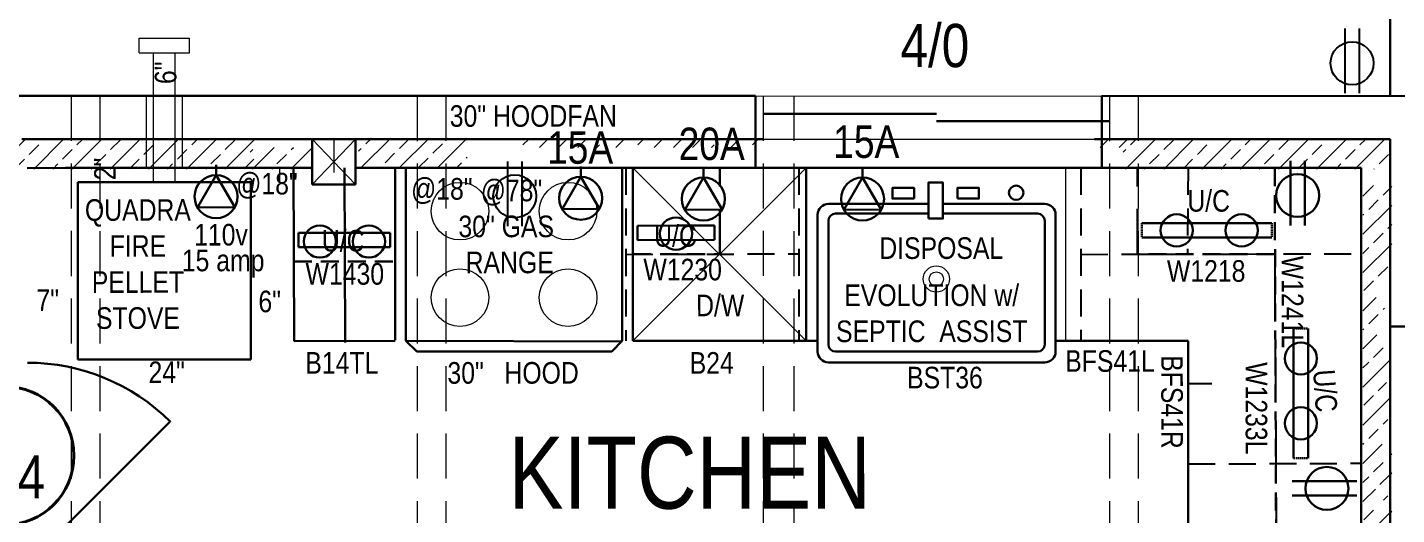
# Model space of a CAD drawing. Header units: inches. Extents: x -298 to 15350, y -6 to 2753.
# Drawn here: x 7568.6 to 7758.5, y 1608.8 to 1676.4 of the extents above; entities that cross this region are included whole.
import ezdxf

# ---------------------------------------------------------------- set-up
doc = ezdxf.new("R2010")
doc.units = ezdxf.units.IN
doc.header["$MEASUREMENT"] = 0
doc.linetypes.add('CENTER', pattern=[2, 1.25, -0.25, 0.25, -0.25])
doc.linetypes.add('HIDDEN', pattern=[0.375, 0.25, -0.125])
for name, color, linetype, lineweight in [('APPLIANCES', 7, 'Continuous', 20), ('CABINETS', 36, 'HIDDEN', 25), ('COUNTERTOPS', 7, 'Continuous', 30), ('ELEC', 6, 'Continuous', 30), ('EXISTING CEILING BEAMS', 7, 'HIDDEN', 20), ('HVAC', 1, 'Continuous', 50), ('NEW FRAMING', 6, 'Continuous', 30), ('PLUMBING', 3, 'Continuous', 20), ('ROOF', 7, 'HIDDEN', 30), ('STOVE HEATING', 1, 'Continuous', 40), ('WALL FRAMING', 9, 'CENTER', 30), ('WALLS', 7, 'Continuous', 30), ('WINDOWS', 5, 'Continuous', 30)]:
    doc.layers.add(name, color=color, linetype=linetype, lineweight=lineweight)
for name, color, linetype in [('LL_ELECTRICAL', 1, 'Continuous'), ('TEXT', 7, 'Continuous'), ('TEXT80', 9, 'Continuous')]:
    doc.layers.add(name, color=color, linetype=linetype)
doc.styles.add('ARCHENT', font='technical.ttf', dxfattribs={"height": 6})

msp = doc.modelspace()

# ---------------------------------------------------------------- hatches: boundary and pattern name
at = {"layer": 'NEW FRAMING', "linetype": 'Continuous', "lineweight": 9, "ltscale": 25}
h = msp.add_hatch(dxfattribs=at)
h.set_pattern_fill('ANSI33', scale=15, style=0)
h.set_pattern_definition([(45, (2623.5272, 396.599), (-2.6516504, 2.6516504), []), (45, (2626.179, 396.599), (-2.6516504, 2.6516504), [1.875, -0.9375])])
h.paths.add_polyline_path([(7600.54446, 1659.75569), (7558.54446, 1659.75569), (7558.54446, 1656.75569), (7600.54446, 1656.75569)])
h.paths.add_polyline_path([(7600.54446, 1660.90908), (7558.54446, 1660.90908), (7558.54446, 1659.75569), (7600.54446, 1659.75569)])
h = msp.add_hatch(dxfattribs=at)
h.set_pattern_fill('ANSI33', scale=15, style=0)
h.set_pattern_definition([(45, (2664.496, 396.599), (-2.6516504, 2.6516504), []), (45, (2667.1475, 396.599), (-2.6516504, 2.6516504), [1.875, -0.9375])])
h.paths.add_polyline_path([(7608.0886, 1656.75569), (7608.0886, 1659.75569), (7599.5131, 1659.75569), (7599.5131, 1656.75569)])
h = msp.add_hatch(dxfattribs=at)
h.set_pattern_fill('ANSI33', scale=15, style=0)
h.set_pattern_definition([(45, (2679.5122, 396.7507), (-2.6516504, 2.6516504), []), (45, (2682.164, 396.7507), (-2.6516504, 2.6516504), [1.875, -0.9375])])
h.paths.add_polyline_path([(7629.6093, 1659.90751), (7629.6093, 1661.06089), (7614.52947, 1661.06089), (7614.52947, 1659.90751)])
h.paths.add_polyline_path([(7629.6093, 1656.90751), (7629.6093, 1659.90751), (7614.52947, 1659.90751), (7614.52947, 1656.90751)])
h = msp.add_hatch(dxfattribs=at)
h.set_pattern_fill('ANSI33', scale=15, style=0)
h.set_pattern_definition([(45, (2701.2858, 396.599), (-2.6516504, 2.6516504), []), (45, (2703.9374, 396.599), (-2.6516504, 2.6516504), [1.875, -0.9375])])
h.paths.add_polyline_path([(7670.59281, 1659.75569), (7670.59281, 1660.90908), (7636.303, 1660.90908), (7636.303, 1659.75569)])
h = msp.add_hatch(dxfattribs=at)
h.set_pattern_fill('ANSI33', scale=15, style=0)
h.set_pattern_definition([(45, (2744.5754, 396.599), (-2.6516504, 2.6516504), []), (45, (2747.227, 396.599), (-2.6516504, 2.6516504), [1.875, -0.9375])])
h.paths.add_polyline_path([(7716.59281, 1660.90908), (7716.59281, 1659.75569), (7721.59263, 1659.75569), (7721.59263, 1660.90908)])
h = msp.add_hatch(dxfattribs=at)
h.set_pattern_fill('ANSI33', scale=15, style=0)
h.set_pattern_definition([(45, (2785.544, 396.599), (-2.6516504, 2.6516504), []), (45, (2788.1957, 396.599), (-2.6516504, 2.6516504), [1.875, -0.9375])])
h.paths.add_polyline_path([(7757.59281, 1656.75569), (7757.59281, 1659.75569), (7720.56126, 1659.75569), (7720.56126, 1656.75569)])
h.paths.add_polyline_path([(7757.59281, 1659.75569), (7757.59281, 1660.90908), (7720.56126, 1660.90908), (7720.56126, 1659.75569)])
h = msp.add_hatch(dxfattribs=at)
h.set_pattern_fill('ANSI33', scale=15, style=0)
h.set_pattern_definition([(45, (2999.56, 91.3216), (-2.6516504, 2.6516504), []), (45, (3002.212, 91.3216), (-2.6516504, 2.6516504), [1.875, -0.9375])])
h.paths.add_polyline_path([(7757.57581, 1636.47787), (7757.57581, 1637.26078, -0.407485201), (7755.62186, 1639.26025), (7753.82742, 1639.26025), (7753.82742, 1618.55933), (7755.76781, 1618.55933, -0.299331351), (7757.57581, 1619.8088), (7757.57581, 1621.83349, -0.387451198), (7757.12186, 1622.33136, -0.387451198), (7757.57581, 1622.82924), (7757.57581, 1626.98835, -0.400784786), (7756.62186, 1627.98729, -0.400784786), (7757.57581, 1628.98623), (7757.57581, 1632.47893, -0.407485201), (7755.62186, 1634.4784, -0.407485201)])
h.paths.add_polyline_path([(7755.62186, 1617.80933, -0.096396118), (7755.76781, 1618.55933), (7753.82742, 1618.55933), (7753.82742, 1617.05933), (7755.76781, 1617.05933, -0.096396118)])
h.paths.add_polyline_path([(7757.57581, 1615.80986, -0.299331351), (7755.76781, 1617.05933), (7753.82742, 1617.05933), (7753.82742, 1614.4784), (7757.57581, 1614.4784)])
h.paths.add_polyline_path([(7757.57581, 1618.55933), (7755.76781, 1618.55933, 0.096396118), (7755.62186, 1617.80933, 0.096396118), (7755.76781, 1617.05933), (7757.57581, 1617.05933)])
h.paths.add_polyline_path([(7757.57581, 1607.27785), (7753.82742, 1607.27785), (7753.82742, 1587.26871), (7757.57581, 1588.42591), (7757.57581, 1597.21444, -0.776153299), (7755.69894, 1597.69515, -0.776153299), (7757.57581, 1598.17587)])
h.paths.add_polyline_path([(7755.63225, 1599.52844, -1), (7754.63225, 1599.52844, -1)], flags=16)
h.paths.add_polyline_path([(7755.63225, 1595.79996, -1), (7754.63225, 1595.79996, -1)], flags=16)
h.paths.add_polyline_path([(7757.57581, 1588.42591), (7753.82742, 1587.26871), (7753.82742, 1573.4784), (7757.57581, 1573.47848), (7757.57581, 1577.47846, -0.41115692), (7755.59671, 1579.47835, -0.41115692), (7757.57581, 1581.47824)])
h.paths.add_polyline_path([(7757.56946, 1614.4784), (7753.82742, 1614.4784), (7753.82742, 1607.27785), (7757.56946, 1607.27785)])
h.paths.add_polyline_path([(7754.70262, 1610.98181, -1), (7756.70262, 1610.98181, -1)], flags=16)
h.paths.add_polyline_path([(7756.20262, 1609.08662, -1), (7755.20262, 1609.08662, -1)], flags=16)
h.paths.add_polyline_path([(7755.20262, 1612.8151, -1), (7756.20262, 1612.8151, -1)], flags=16)
edge = h.paths.add_edge_path()
edge.add_line((7757.82743, 1641.24966), (7757.82743, 1654.47813))
edge.add_line((7757.82743, 1654.47813), (7753.82742, 1654.47813))
edge.add_line((7753.82742, 1654.47813), (7753.82742, 1639.26025))
edge.add_line((7753.82742, 1639.26025), (7755.62186, 1639.26025))
edge.add_arc((7757.62186, 1639.26025), 2, 84.1005934, 180, ccw=False)
edge = h.paths.add_edge_path()
edge.add_line((7757.82236, 1581.46558), (7757.82743, 1585.9784))
edge.add_line((7757.82743, 1585.9784), (7757.82743, 1615.81992))
edge.add_arc((7757.62186, 1617.80933), 2, 268.6806738, 275.8994066, ccw=False)
edge.add_line((7757.57581, 1615.80986), (7757.57581, 1598.17587))
edge.add_arc((7756.69894, 1597.69515), 1, -28.7322216, 28.7322216, ccw=False)
edge.add_line((7757.57581, 1597.21444), (7757.57581, 1581.47824))
edge.add_arc((7757.59671, 1579.47835), 2, 83.5217565, 90.598586, ccw=False)
h.paths.add_polyline_path([(7757.82743, 1617.05933), (7757.82743, 1618.55933), (7757.57581, 1618.55933), (7757.57581, 1617.05933)])
edge = h.paths.add_edge_path()
edge.add_line((7757.81339, 1573.47849), (7757.8179, 1577.49062))
edge.add_arc((7757.59671, 1579.47835), 2, 269.401414, 276.3495671, ccw=False)
edge.add_line((7757.57581, 1577.47846), (7757.57581, 1573.47848))
edge.add_line((7757.57581, 1573.47848), (7757.81339, 1573.47849))

# ---------------------------------------------------------------- linework, layer by layer
at = {"layer": 'APPLIANCES', "lineweight": 30, "ltscale": 15}
msp.add_line((7621.094, 1656.80853), (7621.09403, 1632.90772), dxfattribs=at)
at = {"layer": 'APPLIANCES', "color": 7, "lineweight": 30, "ltscale": 15}
for p, q in [((7651.09281, 1656.90648), (7651.094, 1632.90948)), ((7621.09403, 1632.90772), (7651.01525, 1632.80845)), ((7622.59589, 1631.40776), (7649.67232, 1631.40803)), ((7652.59392, 1632.91219), (7678.19872, 1632.91179))]:
    msp.add_line(p, q, dxfattribs=at)
at = {"layer": 'APPLIANCES', "color": 7, "linetype": 'Continuous', "lineweight": 30, "ltscale": 25}
msp.add_line((7652.5928, 1657.0085), (7652.59399, 1633.0115), dxfattribs=at)
at = {"layer": 'APPLIANCES', "color": 7, "lineweight": 20, "ltscale": 25}
for p, q in [((7652.59281, 1656.90655), (7676.59397, 1632.91238)), ((7676.59281, 1656.90769), (7652.59395, 1632.91216))]:
    msp.add_line(p, q, dxfattribs=at)
at = {"layer": 'APPLIANCES', "color": 7, "lineweight": 30, "ltscale": 25}
for p, q in [((7621.09403, 1632.90772), (7622.59592, 1631.40773)), ((7651.09399, 1632.89056), (7649.67232, 1631.40803))]:
    msp.add_line(p, q, dxfattribs=at)
at = {"layer": 'APPLIANCES', "color": 7, "lineweight": 30}
msp.add_lwpolyline([(7676.59397, 1632.91238), (7676.59508, 1656.96978)], dxfattribs=at)
at = {"layer": 'APPLIANCES', "lineweight": 20, "ltscale": 15}
for centre in [(7628.59314, 1650.90605), (7643.59314, 1650.90638), (7628.59346, 1638.9069), (7643.59346, 1638.90724)]:
    msp.add_circle(centre, 4, dxfattribs=at)
at = {"layer": 'CABINETS', "ltscale": 15}
for p, q in [((7651.59281, 1656.9065), (7651.59395, 1632.91091)), ((7675.59281, 1656.90764), (7675.59397, 1632.9115)), ((7714.70526, 1656.90935), (7714.70643, 1632.91238)), ((7729.59281, 1656.90935), (7729.48239, 1644.79155)), ((7651.59338, 1644.90871), (7675.59339, 1644.98918)), ((7714.70584, 1644.91087), (7753.59281, 1644.99296)), ((7741.58727, 1644.95116), (7742.15411, 1545.15922)), ((7729.60308, 1615.81473), (7753.60285, 1615.90613))]:
    msp.add_line(p, q, dxfattribs=at)
at = {"layer": 'CABINETS', "color": 7, "ltscale": 25}
msp.add_line((7652.59395, 1632.91216), (7652.59281, 1656.90655), dxfattribs=at)
at = {"layer": 'CABINETS', "color": 7, "linetype": 'HIDDEN', "lineweight": 30, "ltscale": 25}
for p, q in [((7664.6359, 1644.95244), (7664.63645, 1656.90815)), ((7722.55871, 1644.97423), (7722.54916, 1656.92994))]:
    msp.add_line(p, q, dxfattribs=at)
at = {"layer": 'CABINETS', "color": 7, "lineweight": 30, "ltscale": 10}
for p, q in [((7741.59289, 1656.86007), (7741.86767, 1582.78301)), ((7652.59338, 1644.91723), (7664.59391, 1644.91735)), ((7741.58726, 1644.92577), (7722.60073, 1644.93917)), ((7605.55904, 1643.915), (7619.59345, 1643.91569))]:
    msp.add_line(p, q, dxfattribs=at)
at = {"layer": 'COUNTERTOPS', "color": 1, "linetype": 'Continuous', "lineweight": 9, "ltscale": 25}
for p, q in [((7601.59274, 1656.90925), (7603.59281, 1656.90925)), ((7603.59281, 1656.90925), (7603.59281, 1654.91969)), ((7639.59281, 1656.90931), (7675.59281, 1656.90764)), ((7712.59281, 1656.90935), (7712.59303, 1632.91268)), ((7753.59281, 1656.90935), (7714.70526, 1656.90747)), ((7753.57919, 1585.01115), (7753.59281, 1656.90935)), ((7608.0886, 1654.6233), (7614.0887, 1654.62359)), ((7714.70548, 1632.91268), (7729.59304, 1632.91282))]:
    msp.add_line(p, q, dxfattribs=at)
at = {"layer": 'COUNTERTOPS', "color": 7, "lineweight": 30, "ltscale": 15}
for p, q in [((7605.49151, 1657.07567), (7605.596, 1632.84239)), ((7612.5928, 1656.90926), (7612.69729, 1632.67598))]:
    msp.add_line(p, q, dxfattribs=at)
at = {"layer": 'COUNTERTOPS', "color": 7, "linetype": 'Continuous', "lineweight": 30, "ltscale": 25}
for p, q in [((7619.5928, 1656.90927), (7619.59399, 1633.00987)), ((7729.59304, 1632.91282), (7729.61485, 1582.81478))]:
    msp.add_line(p, q, dxfattribs=at)
at = {"layer": 'COUNTERTOPS', "lineweight": 30, "ltscale": 15}
for p, q in [((7605.596, 1632.84239), (7619.594, 1632.90738)), ((7711.1987, 1632.91269), (7729.59304, 1632.91282))]:
    msp.add_line(p, q, dxfattribs=at)
at = {"layer": 'COUNTERTOPS', "lineweight": 20, "ltscale": 15}
msp.add_line((7729.59304, 1632.91282), (7729.60656, 1584.91653), dxfattribs=at)
at = {"layer": 'ELEC', "color": 1, "linetype": 'Continuous', "ltscale": 0.375}
for p, q in [((7592.19785, 1651.42921), (7594.77892, 1655.90425)), ((7594.77892, 1655.90425), (7597.37992, 1651.46422)), ((7642.75831, 1651.20683), (7645.33938, 1655.68188)), ((7645.33938, 1655.68188), (7647.94038, 1651.24184)), ((7659.77702, 1651.10506), (7662.35808, 1655.58011)), ((7662.35808, 1655.58011), (7664.95909, 1651.14007)), ((7681.84524, 1651.10491), (7684.4263, 1655.57996)), ((7684.4263, 1655.57996), (7687.0273, 1651.13992)), ((7597.37992, 1651.46422), (7592.19785, 1651.42921)), ((7647.94038, 1651.24184), (7642.75831, 1651.20683)), ((7664.95909, 1651.14007), (7659.77702, 1651.10506)), ((7687.0273, 1651.13992), (7681.84524, 1651.10491))]:
    msp.add_line(p, q, dxfattribs=at)
at = {"layer": 'ELEC', "color": 1, "linetype": 'Continuous', "ltscale": 0.75}
for p, q in [((7594.77892, 1655.90425), (7592.19785, 1651.42921)), ((7594.77892, 1657.33445), (7594.77892, 1655.90425)), ((7594.77892, 1655.90425), (7597.37992, 1651.46422)), ((7645.33938, 1657.11207), (7645.33938, 1655.68188)), ((7662.35808, 1657.0103), (7662.35808, 1655.58011)), ((7684.4263, 1657.01015), (7684.4263, 1655.57996)), ((7645.33938, 1655.68188), (7642.75831, 1651.20683)), ((7645.33938, 1655.68188), (7647.94038, 1651.24184)), ((7662.35808, 1655.58011), (7659.77702, 1651.10506)), ((7662.35808, 1655.58011), (7664.95909, 1651.14007)), ((7684.4263, 1655.57996), (7681.84524, 1651.10491)), ((7684.4263, 1655.57996), (7687.0273, 1651.13992)), ((7597.37992, 1651.46422), (7592.19785, 1651.42921)), ((7647.94038, 1651.24184), (7642.75831, 1651.20683)), ((7664.95909, 1651.14007), (7659.77702, 1651.10506)), ((7687.0273, 1651.13992), (7681.84524, 1651.10491))]:
    msp.add_line(p, q, dxfattribs=at)
at = {"layer": 'ELEC', "color": 6, "linetype": 'Continuous', "ltscale": 0.75}
for p, q in [((7653.23888, 1648.89024), (7658.79821, 1648.91529)), ((7663.87784, 1648.91529), (7658.79821, 1648.91529)), ((7606.20453, 1647.89588), (7611.76387, 1647.92094)), ((7618.93759, 1647.92094), (7611.76387, 1647.92094)), ((7663.87784, 1646.91529), (7653.23888, 1646.89024)), ((7606.20453, 1645.89588), (7611.76387, 1645.92094)), ((7618.93759, 1645.92094), (7611.76387, 1645.92094))]:
    msp.add_line(p, q, dxfattribs=at)
at = {"layer": 'ELEC', "color": 6, "linetype": 'Continuous', "lineweight": 30, "ltscale": 0.75}
for p, q in [((7653.23888, 1648.89024), (7653.23888, 1646.89024)), ((7663.87784, 1648.91117), (7663.87784, 1646.91117)), ((7723.16756, 1649.24286), (7732.17012, 1649.24286)), ((7741.17269, 1649.24286), (7732.17012, 1649.24286)), ((7606.20453, 1647.89588), (7606.20453, 1645.89588)), ((7618.93759, 1647.92094), (7618.93759, 1645.92094)), ((7723.16756, 1647.24286), (7732.17012, 1647.24286)), ((7741.17269, 1647.24286), (7732.17012, 1647.24286)), ((7744.21456, 1634.62188), (7744.21456, 1625.61932)), ((7746.21456, 1634.62188), (7746.21456, 1625.61932)), ((7744.21456, 1616.61676), (7744.21456, 1625.61932)), ((7746.21456, 1616.61676), (7746.21456, 1625.61932))]:
    msp.add_line(p, q, dxfattribs=at)
at = {"layer": 'ELEC', "color": 6, "linetype": 'HIDDEN', "lineweight": 30, "ltscale": 0.75}
for p, q in [((7723.16756, 1649.24286), (7723.16756, 1647.24286)), ((7741.17269, 1649.24286), (7741.17269, 1647.24286)), ((7744.21456, 1634.62188), (7746.21456, 1634.62188)), ((7744.21456, 1616.61676), (7746.21456, 1616.61676))]:
    msp.add_line(p, q, dxfattribs=at)
at = {"layer": 'ELEC', "color": 1, "linetype": 'Continuous', "ltscale": 0.75}
for centre in [(7594.77892, 1652.92239), (7645.33938, 1652.70002), (7662.35808, 1652.59824), (7684.4263, 1652.5981)]:
    msp.add_circle(centre, 2.98186, dxfattribs=at)
at = {"layer": 'ELEC', "color": 6, "linetype": 'Continuous', "lineweight": 30, "ltscale": 0.75}
for centre in [(7728.00309, 1648.23831), (7737.00565, 1648.23831), (7745.2191, 1630.45485), (7745.2191, 1621.45229)]:
    msp.add_circle(centre, 2.23073, dxfattribs=at)
at = {"layer": 'ELEC', "color": 6, "linetype": 'Continuous', "ltscale": 0.75}
for centre in [(7609.17058, 1646.69143), (7615.97154, 1646.69143), (7658.55836, 1647.78801)]:
    msp.add_circle(centre, 2.23073, dxfattribs=at)
at = {"layer": 'ELEC', "color": 1, "linetype": 'Continuous', "ltscale": 0.75}
for points in [[(7594.77892, 1655.90425), (7597.37992, 1651.46422), (7592.19785, 1651.42921), (7594.77892, 1655.90425)], [(7645.33938, 1655.68188), (7647.94038, 1651.24184), (7642.75831, 1651.20683), (7645.33938, 1655.68188)], [(7662.35808, 1655.58011), (7664.95909, 1651.14007), (7659.77702, 1651.10506), (7662.35808, 1655.58011)], [(7684.4263, 1655.57996), (7687.0273, 1651.13992), (7681.84524, 1651.10491), (7684.4263, 1655.57996)]]:
    msp.add_solid(points, dxfattribs=at)
at = {"layer": 'EXISTING CEILING BEAMS', "linetype": 'HIDDEN', "ltscale": 25}
for p, q in [((7574.65732, 1666.9056), (7574.66228, 1353.90852)), ((7578.65398, 1666.90363), (7578.65648, 1511.90104)), ((7622.65637, 1666.89349), (7622.65648, 1511.90104)), ((7626.65398, 1666.90363), (7626.65648, 1511.90104)), ((7670.65732, 1666.90849), (7670.66228, 1353.90852)), ((7674.91956, 1666.90363), (7674.92206, 1511.90104)), ((7718.65637, 1666.89349), (7718.65648, 1511.90104)), ((7722.65398, 1666.90363), (7722.65648, 1511.90104))]:
    msp.add_line(p, q, dxfattribs=at)
at = {"layer": 'HVAC', "color": 4, "linetype": 'Continuous', "lineweight": 9, "ltscale": 25}
for p, q in [((7584.08812, 1672.90676), (7584.08812, 1674.90676)), ((7584.08812, 1674.90676), (7591.03048, 1674.90676)), ((7591.03048, 1674.90676), (7591.03049, 1672.90678)), ((7584.08812, 1672.90676), (7591.08812, 1672.90678)), ((7586.08826, 1654.92301), (7586.08812, 1672.90676)), ((7589.08826, 1654.92301), (7589.08812, 1672.90685)), ((7585.08972, 1666.85112), (7585.08973, 1656.90929)), ((7590.08817, 1666.85115), (7590.08818, 1656.90932)), ((7575.58826, 1630.32301), (7599.58826, 1630.32301))]:
    msp.add_line(p, q, dxfattribs=at)
at = {"layer": 'HVAC', "color": 4, "linetype": 'Continuous', "lineweight": 30, "ltscale": 25}
for p, q in [((7575.58826, 1654.92301), (7575.58826, 1630.32301)), ((7599.58826, 1654.92301), (7575.58826, 1654.92301)), ((7599.58826, 1630.32301), (7599.58746, 1655.11928))]:
    msp.add_line(p, q, dxfattribs=at)
at = {"layer": 'LL_ELECTRICAL', "color": 1, "linetype": 'Continuous', "ltscale": 0.75}
for p, q in [((7751.31497, 1676.27123), (7751.31497, 1667.26866)), ((7751.31497, 1676.27123), (7751.31497, 1667.26866)), ((7753.31497, 1676.27123), (7753.31497, 1667.26866)), ((7753.31497, 1676.27123), (7753.31497, 1667.26866)), ((7635.20115, 1657.81893), (7635.20115, 1648.81636)), ((7635.20115, 1657.81893), (7635.20115, 1648.81636)), ((7637.20115, 1657.81893), (7637.20115, 1648.81636)), ((7637.20115, 1657.81893), (7637.20115, 1648.81636))]:
    msp.add_line(p, q, dxfattribs=at)
at = {"layer": 'LL_ELECTRICAL', "color": 1, "linetype": 'Continuous', "lineweight": 30, "ltscale": 0.75}
for p, q in [((7743.76522, 1657.91967), (7743.76522, 1648.9171)), ((7743.76522, 1657.91967), (7743.76522, 1648.9171)), ((7745.76522, 1657.91967), (7745.76522, 1648.9171)), ((7745.76522, 1657.91967), (7745.76522, 1648.9171)), ((7743.99621, 1613.4119), (7752.99878, 1613.4119)), ((7743.99621, 1613.4119), (7752.99878, 1613.4119)), ((7743.99621, 1611.4119), (7752.99878, 1611.4119)), ((7743.99621, 1611.4119), (7752.99878, 1611.4119))]:
    msp.add_line(p, q, dxfattribs=at)
at = {"layer": 'LL_ELECTRICAL', "color": 1, "linetype": 'Continuous', "ltscale": 0.75}
for centre in [(7752.31952, 1671.4357), (7752.31952, 1671.4357), (7636.2057, 1652.9834), (7636.2057, 1652.9834)]:
    msp.add_circle(centre, 2.98186, dxfattribs=at)
at = {"layer": 'LL_ELECTRICAL', "color": 1, "linetype": 'Continuous', "lineweight": 30, "ltscale": 0.75}
for centre in [(7744.76976, 1653.08414), (7744.76976, 1653.08414), (7748.83174, 1612.41644), (7748.83174, 1612.41644)]:
    msp.add_circle(centre, 2.98186, dxfattribs=at)
at = {"layer": 'NEW FRAMING', "color": 7, "ltscale": 15}
for p, q in [((7568.58831, 1656.87359), (7606.31957, 1656.92278)), ((7573.84272, 1656.90921), (7608.0886, 1656.90926)), ((7614.0886, 1656.90927), (7621.5853, 1656.90928)), ((7620.59292, 1656.90928), (7670.59281, 1656.90935)), ((7670.59281, 1656.90935), (7716.59281, 1656.90935)), ((7716.59281, 1656.90935), (7753.59281, 1656.90935)), ((7753.59281, 1656.90935), (7753.59365, 1545.1594)), ((7732.89368, 1626.96339), (7729.59473, 1626.95736)), ((7588.38159, 1621.66785), (7568.58272, 1601.86875))]:
    msp.add_line(p, q, dxfattribs=at)
at = {"layer": 'NEW FRAMING', "color": 5, "linetype": 'Continuous', "lineweight": 9, "ltscale": 25}
msp.add_line((7676.59281, 1656.90797), (7652.59281, 1656.90678), dxfattribs=at)
at = {"layer": 'NEW FRAMING', "color": 4, "linetype": 'Continuous', "lineweight": 30, "ltscale": 25}
msp.add_line((7575.58826, 1630.32301), (7599.58826, 1630.32301), dxfattribs=at)
at = {"layer": 'NEW FRAMING', "color": 7, "ltscale": 15}
msp.add_arc((7568.64077, 1601.86913), 28, 45.0003389, 90.0003389, dxfattribs=at)
at = {"layer": 'PLUMBING', "color": 3, "linetype": 'Continuous', "lineweight": 30, "ltscale": 12}
for points in [[(7691.57719, 1652.64675), (7691.57719, 1654.14675), (7688.57719, 1654.14675), (7688.57719, 1652.64675)], [(7693.57719, 1649.87714), (7693.57719, 1654.87714), (7695.57719, 1654.87714), (7695.57719, 1649.87714)], [(7697.57719, 1652.64675), (7697.57719, 1654.14675), (7700.57719, 1654.14675), (7700.57719, 1652.64675)]]:
    msp.add_lwpolyline(points, close=True, dxfattribs=at)
at = {"layer": 'PLUMBING', "color": 3, "linetype": 'Continuous', "lineweight": 30}
for points in [[(7678.19899, 1650.44113), (7678.1987, 1631.41151)], [(7679.6987, 1651.91151), (7693.57719, 1651.91151)], [(7680.6987, 1650.56639), (7693.57719, 1650.56639)], [(7695.57719, 1651.91151), (7709.6987, 1651.91151)], [(7695.57719, 1650.56639), (7708.76834, 1650.56639)], [(7711.1987, 1650.41151), (7711.1987, 1631.41151)], [(7679.6987, 1649.56639), (7679.6987, 1632.41151)], [(7709.6987, 1649.56639), (7709.6987, 1632.41151)], [(7708.6987, 1631.41151), (7680.6987, 1631.41151)], [(7709.6987, 1629.91151), (7679.6987, 1629.91151)]]:
    msp.add_lwpolyline(points, dxfattribs=at)
msp.add_circle((7705.73193, 1653.46162), 1, dxfattribs=at)
at = {"layer": 'PLUMBING', "color": 3, "linetype": 'Continuous', "lineweight": 5, "ltscale": 0.5}
msp.add_circle((7694.66387, 1641.48895), 1.82455, dxfattribs=at)
at = {"layer": 'PLUMBING', "color": 3, "linetype": 'Continuous', "lineweight": 5}
msp.add_circle((7694.66387, 1641.48895), 1, dxfattribs=at)
at = {"layer": 'PLUMBING', "color": 3, "linetype": 'Continuous', "lineweight": 30}
for centre, radius, start, end in [((7679.6987, 1650.41151), 1.5, 90, 180), ((7680.6987, 1649.56639), 1, 90, 180), ((7708.6987, 1649.56639), 1, 0, 90), ((7709.6987, 1650.41151), 1.5, 0, 90), ((7679.6987, 1631.41151), 1.5, 180, 270), ((7680.6987, 1632.41151), 1, 180, 270), ((7708.6987, 1632.41151), 1, 270, 0), ((7709.6987, 1631.41151), 1.5, 270, 0)]:
    msp.add_arc(centre, radius, start, end, dxfattribs=at)
at = {"layer": 'ROOF', "linetype": 'Continuous', "ltscale": 50}
msp.add_line((7757.59281, 1739.90935), (7757.59281, 1666.90935), dxfattribs=at)
at = {"layer": 'TEXT', "color": 7, "linetype": 'Continuous', "lineweight": 40, "ltscale": 15}
msp.add_circle((7565.43421, 1616.96026), 9.63369, dxfattribs=at)
at = {"layer": 'WALL FRAMING', "color": 7, "ltscale": 15}
msp.add_line((7609.59281, 1660.91969), (7603.59281, 1660.91969), dxfattribs=at)
at = {"layer": 'WALL FRAMING', "color": 9, "linetype": 'Continuous', "lineweight": 9, "ltscale": 150}
msp.add_line((7611.08861, 1660.97255), (7611.08861, 1656.28103), dxfattribs=at)
at = {"layer": 'WALLS', "ltscale": 15}
for p, q in [((7557.59279, 1666.90595), (7669.59281, 1666.90932)), ((7669.59281, 1666.90935), (7669.59281, 1656.90935)), ((7717.58529, 1666.89432), (7763.59281, 1666.90935)), ((7567.84086, 1660.9092), (7670.59281, 1660.90935)), ((7608.0886, 1654.6233), (7608.0886, 1660.90926)), ((7614.0886, 1654.6233), (7614.0886, 1660.90927)), ((7716.59281, 1660.90935), (7757.59281, 1660.90935)), ((7757.59281, 1660.90935), (7757.59281, 1634.90935)), ((7614.0886, 1654.6233), (7608.0886, 1654.6233))]:
    msp.add_line(p, q, dxfattribs=at)
at = {"layer": 'WALLS', "lineweight": 20, "ltscale": 15}
for p, q in [((7669.59281, 1666.90935), (7717.58529, 1666.89432)), ((7670.59281, 1660.90935), (7716.59281, 1660.90935))]:
    msp.add_line(p, q, dxfattribs=at)
at = {"layer": 'WALLS', "color": 7, "ltscale": 15}
msp.add_line((7717.59281, 1666.90935), (7717.59281, 1656.90935), dxfattribs=at)
at = {"layer": 'WALLS', "color": 7, "linetype": 'Continuous', "lineweight": 9, "ltscale": 15}
for p, q in [((7608.0886, 1654.6233), (7614.0886, 1660.90927)), ((7608.0886, 1660.90926), (7614.0886, 1654.6233))]:
    msp.add_line(p, q, dxfattribs=at)
at = {"layer": 'WALLS', "ltscale": 25}
msp.add_line((7757.59281, 1634.90935), (7763.59281, 1634.90935), dxfattribs=at)
at = {"layer": 'WALLS', "color": 7, "ltscale": 25}
msp.add_line((7757.59281, 1634.90935), (7757.59281, 1588.40935), dxfattribs=at)
at = {"layer": 'WINDOWS', "color": 5, "ltscale": 15}
for p, q in [((7670.66388, 1664.40852), (7694.66388, 1664.40852)), ((7694.66388, 1663.40852), (7718.65637, 1663.40852))]:
    msp.add_line(p, q, dxfattribs=at)

# ---------------------------------------------------------------- texts
at = {"layer": 'APPLIANCES', "color": 3, "width": 270.046875, "attachment_point": 5, "style": 'ARCHENT'}
for s, insert, char_height, rotation in [('{\\C7;30" HOODFAN}', (7638.76999, 1664.10476), 3, 0.0327705), ('{\\C1;15A}', (7645.26247, 1659.71304), 4.5, 0.0327705), ('{\\C1;20A}', (7663.51168, 1660.22608), 4.5, 0.0327705), ('{\\C1;15A}', (7684.9438, 1660.52368), 4.5, 0.0327705), ('{\\C1;@18"}', (7601.8366, 1654.42425), 3, 0.0327705), ('{\\C1;@18"}', (7626.08663, 1653.70444), 3, 0.0327705), ('{\\C1;@78"}', (7635.74522, 1653.48122), 3, 0.0327705), ('{\\C7;QUADRA\\PFIRE\\PPELLET\\PSTOVE}', (7583.93824, 1643.54833), 3, 0.0327705), ('{\\C7;30" GAS\\P RANGE}', (7635.01582, 1646.26939), 3, 0.0327705), ('{\\C1;110v}', (7595.45773, 1647.61961), 3, 0.0327705), ('DISPOSAL', (7695.34674, 1645.75722), 3, 0.0327705), ('{\\C1;15 amp}', (7595.75092, 1643.61366), 3, 0.0327705), ('{\\C7;W1241L}', (7744.0725, 1638.30191), 3, 270.0327705), ('{\\C7;W1430}', (7612.63316, 1642.17319), 3, 0.0327705), ('{\\C7;W1230}', (7659.48355, 1642.77622), 3, 0.0327705), ('{\\C7;W1218}', (7732.08641, 1642.58332), 3, 0.0103452), ('EVOLUTION w/{\\C7;\\P}SEPTIC  ASSIST', (7694.02482, 1636.71396), 3, 0.0327705), ('{\\C7;\\P}D/W', (7664.68872, 1640.30191), 3, 0.0327705), ('{\\C7;B14TL}', (7612.21572, 1629.84652), 3, 0.0327705), ('{\\C7;\\PB24}', (7663.51596, 1632.33939), 3, 0.0327705), ('{\\C7;BFS41L}', (7718.75173, 1630.0846), 3, 0.0327705), ('{\\C7;30"   HOOD}', (7635.96767, 1628.43732), 3, 0.0327705), ('{\\C7;BST36}', (7695.85613, 1627.78079), 3, 0.0327705), ('{\\C7;BFS41R}', (7727.32963, 1624.41709), 3, 270.0327705), ('{\\C7;W1233L}', (7739.03009, 1623.53874), 3, 270.0327705), ('{\\C7;KITCHEN}', (7660.45968, 1614.52957), 10, 0.0327705)]:
    msp.add_mtext(s, dxfattribs=dict(at, insert=insert, char_height=char_height, rotation=rotation))
at = {"layer": 'STOVE HEATING', "color": 4, "char_height": 3, "width": 270.046875, "attachment_point": 5, "style": 'ARCHENT'}
for s, insert, rotation in [('6"{\\C7;   }', (7587.79131, 1670.11683), 90.0327705), ('2"{\\C7;   }', (7579.36572, 1656.76821), 90.0327705), ('7"{\\C7;   }', (7571.42839, 1638.53881), 0.0327705), ('6"{\\C7;   }', (7602.21347, 1638.35345), 0.0327705), ('24"{\\C7;   }', (7587.92373, 1628.54093), 0.0327705)]:
    msp.add_mtext(s, dxfattribs=dict(at, insert=insert, rotation=rotation))
at = {"layer": 'STOVE HEATING', "color": 6, "char_height": 3, "width": 270.046875, "attachment_point": 5, "style": 'ARCHENT'}
for insert, rotation in [((7732.43111, 1652.31994), 0.0327705), ((7612.40515, 1646.78189), 0.0327705), ((7658.48926, 1647.46423), 0.0327705), ((7748.58428, 1625.96996), 273.8500869)]:
    msp.add_mtext('U/C{\\C7;   }', dxfattribs=dict(at, insert=insert, rotation=rotation))
at = {"layer": 'TEXT80', "color": 9, "insert": (7694.45727, 1673.86189), "char_height": 6, "width": 360.0625, "attachment_point": 5, "rotation": 0.0327705, "style": 'ARCHENT'}
msp.add_mtext('{\\C7;4/0}', dxfattribs=at)
at = {"layer": 'TEXT80', "color": 7, "linetype": 'Continuous', "lineweight": 40, "insert": (7566.28252, 1613.97338), "char_height": 6, "width": 360.0625, "attachment_point": 5, "rotation": 0.0327705, "style": 'ARCHENT'}
msp.add_mtext('2/4', dxfattribs=at)

doc.saveas('drawing.dxf')
